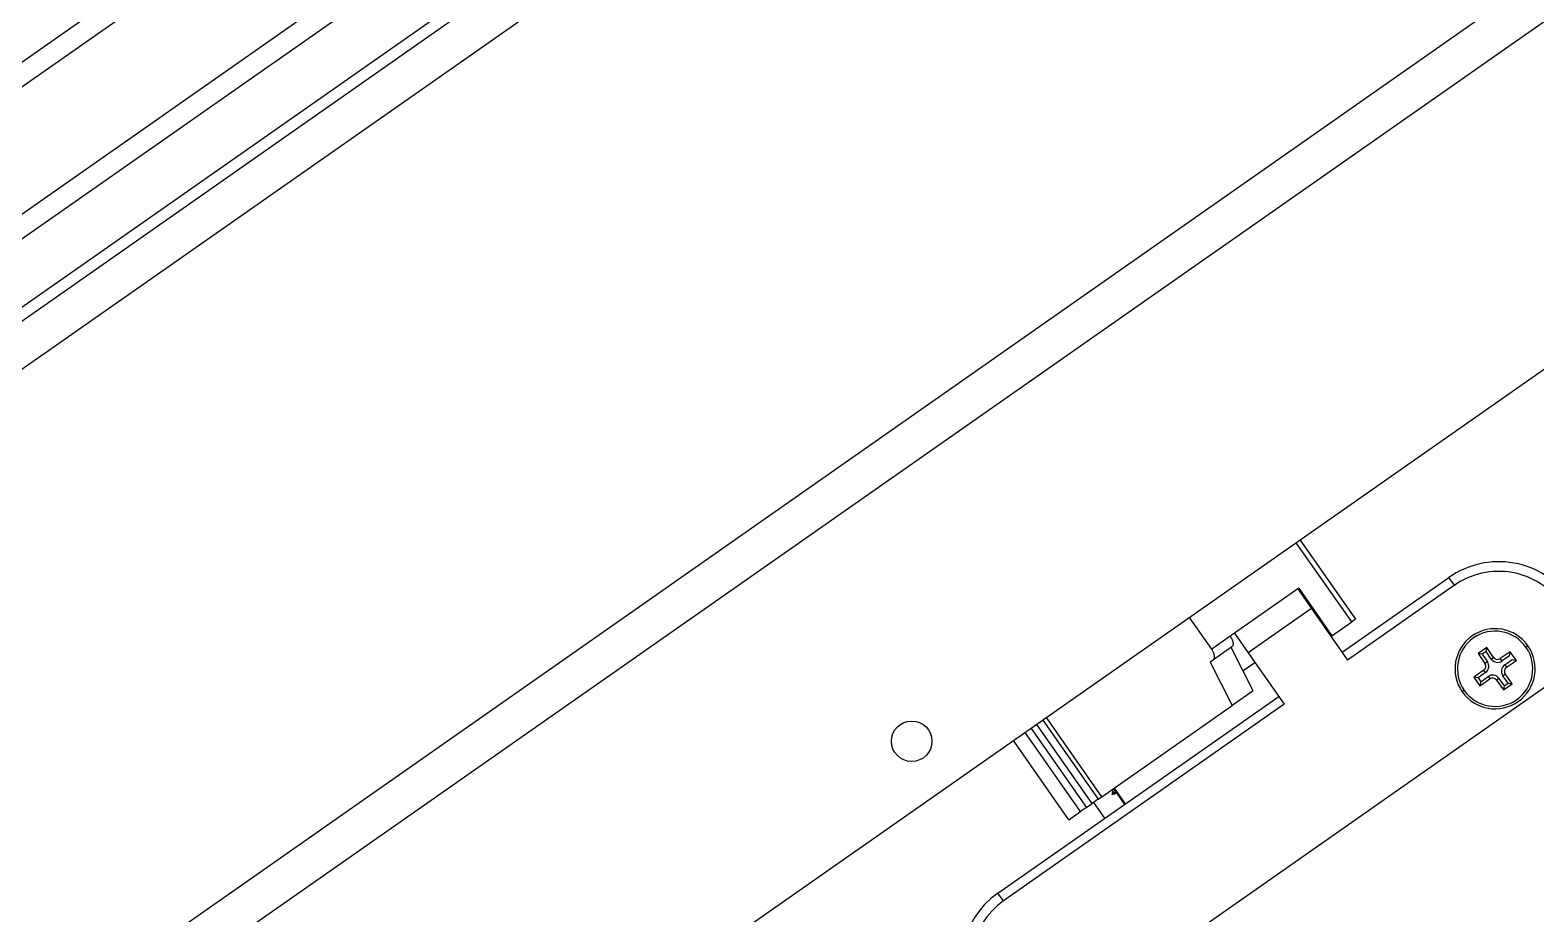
# Model space of a CAD drawing. Header units: millimetres. Extents: x 152904052 to 153933663, y 538271515 to 539240469.
# Drawn here: x 153347333.9 to 153347489.8, y 538943093.6 to 538943185.2 of the extents above; entities that cross this region are included whole.
import ezdxf

# ---------------------------------------------------------------- set-up
doc = ezdxf.new("R2010")
doc.units = ezdxf.units.MM
doc.layers.add('POWR', color=5, linetype='Continuous')

msp = doc.modelspace()

# ---------------------------------------------------------------- linework, layer by layer
at = {"layer": 'POWR', "color": 7}
for p, q in [((153347169.6, 538943067.46), (153348062.31, 538943692.54)), ((153347169.08, 538943064.53), (153348065.24, 538943692.03)), ((153347175.28, 538943055.69), (153348071.43, 538943683.18)), ((153347178.26, 538943055.21), (153348070.86, 538943680.21)), ((153348058.63, 538943663.11), (153346297.45, 538942429.92)), ((153347203.97, 538943066.14), (153348053.84, 538943661.22)), ((153348060.98, 538943659.75), (153346299.8, 538942426.56)), ((153348110.76, 538943625.26), (153346315.18, 538942367.98)), ((153348083.62, 538943601.26), (153347237.85, 538943009.04)), ((153347574.44, 538943208.71), (153347262.72, 538942990.44)), ((153347470.72, 538943123.87), (153347464.98, 538943132.07)), ((153347465.39, 538943132.35), (153347471.12, 538943124.16)), ((153347469.72, 538943120.73), (153347480.78, 538943128.48)), ((153347481.35, 538943127.66), (153347480.78, 538943128.48)), ((153347465.13, 538943127.29), (153347458.58, 538943122.7)), ((153347465.23, 538943127.35), (153347465.13, 538943127.29)), ((153347465.13, 538943127.29), (153347466.56, 538943125.24)), ((153347465.23, 538943127.35), (153347468.67, 538943122.44)), ((153347465.4, 538943127.11), (153347465.3, 538943127.04)), ((153347465.46, 538943127.03), (153347465.4, 538943126.9)), ((153347481.35, 538943127.66), (153347470.29, 538943119.91)), ((153347466.56, 538943125.24), (153347460.01, 538943120.65)), ((153347466.56, 538943125.24), (153347470.29, 538943119.91)), ((153347456.22, 538943121.05), (153347453.92, 538943124.32)), ((153347468.67, 538943122.44), (153347470.72, 538943123.87)), ((153347471.12, 538943124.16), (153347470.72, 538943123.87)), ((153347458.58, 538943122.7), (153347456.22, 538943121.05)), ((153347458.58, 538943122.7), (153347460.01, 538943120.65)), ((153347468.67, 538943122.44), (153347468.57, 538943122.37)), ((153347458.31, 538943121.29), (153347456.39, 538943119.95)), ((153347460.52, 538943116.73), (153347458.23, 538943121.23)), ((153347460.01, 538943120.65), (153347463.74, 538943115.33)), ((153347484.7, 538943121.21), (153347483.8, 538943120.58)), ((153347483.8, 538943120.58), (153347484.52, 538943119.56)), ((153347484.23, 538943120.51), (153347483.8, 538943120.58)), ((153347484.63, 538943120.79), (153347484.23, 538943120.51)), ((153347484.23, 538943120.51), (153347484.77, 538943119.74)), ((153347484.63, 538943120.79), (153347484.7, 538943121.21)), ((153347485.17, 538943120.01), (153347484.63, 538943120.79)), ((153347485.42, 538943120.19), (153347484.7, 538943121.21)), ((153347485.17, 538943120.01), (153347485.42, 538943120.19)), ((153347487.14, 538943120.78), (153347486.11, 538943120.07)), ((153347486.29, 538943119.82), (153347486.11, 538943120.07)), ((153347487.06, 538943120.36), (153347486.29, 538943119.82)), ((153347487.06, 538943120.36), (153347487.14, 538943120.78)), ((153347487.77, 538943119.88), (153347487.14, 538943120.78)), ((153347488.76, 538943121.25), (153347488.97, 538943121.4)), ((153347438.59, 538943080.63), (153347493.47, 538943119.06)), ((153347456.39, 538943119.95), (153347456.06, 538943119.71)), ((153347456.06, 538943119.71), (153347458.35, 538943115.21)), ((153347459.46, 538943118.8), (153347460.7, 538943119.67)), ((153347484.39, 538943118.86), (153347483.37, 538943118.15)), ((153347484.57, 538943118.61), (153347483.8, 538943118.07)), ((153347484.57, 538943118.61), (153347484.39, 538943118.86)), ((153347484.77, 538943119.74), (153347484.52, 538943119.56)), ((153347486.37, 538943118.29), (153347486.62, 538943118.47)), ((153347486.57, 538943119.42), (153347487.34, 538943119.96)), ((153347486.57, 538943119.42), (153347486.74, 538943119.17)), ((153347487.34, 538943117.45), (153347486.62, 538943118.47)), ((153347486.74, 538943119.17), (153347487.77, 538943119.88)), ((153347487.34, 538943119.96), (153347487.77, 538943119.88)), ((153347483.37, 538943118.15), (153347484, 538943117.24)), ((153347483.8, 538943118.07), (153347483.37, 538943118.15)), ((153347483.8, 538943118.07), (153347484.08, 538943117.67)), ((153347484, 538943117.24), (153347485.02, 538943117.96)), ((153347484.08, 538943117.67), (153347484, 538943117.24)), ((153347484.08, 538943117.67), (153347484.85, 538943118.21)), ((153347484.85, 538943118.21), (153347485.02, 538943117.96)), ((153347485.97, 538943118.02), (153347485.72, 538943117.84)), ((153347485.72, 538943117.84), (153347486.44, 538943116.82)), ((153347485.97, 538943118.02), (153347486.51, 538943117.24)), ((153347486.91, 538943117.52), (153347486.37, 538943118.29)), ((153347486.44, 538943116.82), (153347487.34, 538943117.45)), ((153347486.51, 538943117.24), (153347486.44, 538943116.82)), ((153347486.51, 538943117.24), (153347486.91, 538943117.52)), ((153347486.91, 538943117.52), (153347487.34, 538943117.45)), ((153347434.08, 538943095.78), (153347463.16, 538943116.14)), ((153347463.74, 538943115.33), (153347434.66, 538943094.96)), ((153347460.52, 538943116.73), (153347458.35, 538943115.21)), ((153347482.37, 538943116.78), (153347482.17, 538943116.63)), ((153347444.85, 538943105.76), (153347439.11, 538943113.95)), ((153347444.85, 538943105.76), (153347458.35, 538943115.21)), ((153347442.64, 538943104.21), (153347436.9, 538943112.4)), ((153347437.53, 538943112.84), (153347443.26, 538943104.65)), ((153347437.53, 538943112.84), (153347443.26, 538943104.65)), ((153347443.84, 538943105.05), (153347438.1, 538943113.24)), ((153347438.73, 538943113.68), (153347444.46, 538943105.49)), ((153347438.73, 538943113.68), (153347444.46, 538943105.49)), ((153347441.44, 538943103.37), (153347435.7, 538943111.57)), ((153347445.8, 538943106.43), (153347445.99, 538943106.43)), ((153347446.08, 538943106.02), (153347445.9, 538943105.94)), ((153347446.04, 538943106.6), (153347447.19, 538943104.96)), ((153347446.08, 538943106.02), (153347446.31, 538943106.21)), ((153347446.11, 538943106.65), (153347447.26, 538943105.01)), ((153347443.26, 538943104.65), (153347442.64, 538943104.21)), ((153347443.26, 538943104.65), (153347443.84, 538943105.05)), ((153347443.26, 538943104.65), (153347443.26, 538943104.65)), ((153347444.46, 538943105.49), (153347443.84, 538943105.05)), ((153347445.14, 538943103.53), (153347444, 538943105.16)), ((153347444.46, 538943105.49), (153347444.85, 538943105.76)), ((153347444.46, 538943105.49), (153347444.46, 538943105.49)), ((153347441.44, 538943103.37), (153347442.64, 538943104.21)), ((153347434.66, 538943094.96), (153347434.08, 538943095.78))]:
    msp.add_line(p, q, dxfattribs=at)
msp.add_circle((153347425.15, 538943111.5), 2.1, dxfattribs=at)
for centre, radius, start, end in [((153347485.94, 538943121.1), 9, 35, 125), ((153347485.94, 538943121.1), 8, 35, 125), ((153347485.57, 538943119.01), 4.15, 35, 215), ((153347485.57, 538943119.01), 3.9, 35, 215), ((153347485.57, 538943119.01), 4.15, 215, 35), ((153347485.57, 538943119.01), 3.9, 215, 35), ((153347485.83, 538943120.48), 0.807, 215, 305), ((153347485.83, 538943120.48), 0.5, 215, 305), ((153347484.11, 538943119.27), 0.5, 305, 35), ((153347484.11, 538943119.27), 0.807, 305, 35), ((153347487.03, 538943118.76), 0.807, 125, 215), ((153347487.03, 538943118.76), 0.5, 125, 215), ((153347485.31, 538943117.55), 0.807, 35, 125), ((153347485.31, 538943117.55), 0.5, 35, 125), ((153347439.25, 538943088.41), 9, 125, 215), ((153347439.25, 538943088.41), 8, 125, 215)]:
    msp.add_arc(centre, radius, start, end, dxfattribs=at)
for points, knots in [([(153347458.13, 538943122.38), (153347458.18, 538943122.31), (153347458.28, 538943122.14), (153347458.39, 538943121.89), (153347458.44, 538943121.63), (153347458.42, 538943121.41), (153347458.34, 538943121.33), (153347458.31, 538943121.29)], [0, 0, 0, 0, 0.174736, 0.363548, 0.559692, 0.78787, 1, 1, 1, 1]), ([(153347456.39, 538943119.95), (153347456.44, 538943120), (153347456.54, 538943120.11), (153347456.51, 538943120.43), (153347456.4, 538943120.76), (153347456.27, 538943120.95), (153347456.22, 538943121.05)], [0, 0, 0, 0, 0.273241, 0.566326, 0.792171, 1, 1, 1, 1]), ([(153347446.04, 538943106.36), (153347446.01, 538943106.29), (153347445.96, 538943106.16), (153347445.92, 538943106.02), (153347445.89, 538943105.95)], [0, 0, 0, 0, 0.499894, 1, 1, 1, 1]), ([(153347445.92, 538943105.97), (153347445.92, 538943105.98), (153347445.92, 538943106.01), (153347446.1, 538943106.16), (153347446.21, 538943106.26)], [0, 0, 0, 0, 0.373588, 1, 1, 1, 1]), ([(153347445.99, 538943106.43), (153347445.99, 538943106.43), (153347445.97, 538943106.42), (153347445.98, 538943106.44), (153347445.99, 538943106.46)], [0, 0, 0, 0, 0.234258, 1, 1, 1, 1]), ([(153347446.33, 538943106.19), (153347446.32, 538943106.18), (153347446.29, 538943106.16), (153347446.21, 538943106.1), (153347446.14, 538943106.05), (153347446.08, 538943106.02)], [0, 0, 0, 0, 0.063595, 0.275437, 1, 1, 1, 1])]:
    msp.add_open_spline(points, degree=3, knots=knots, dxfattribs=at)

doc.saveas('drawing.dxf')
